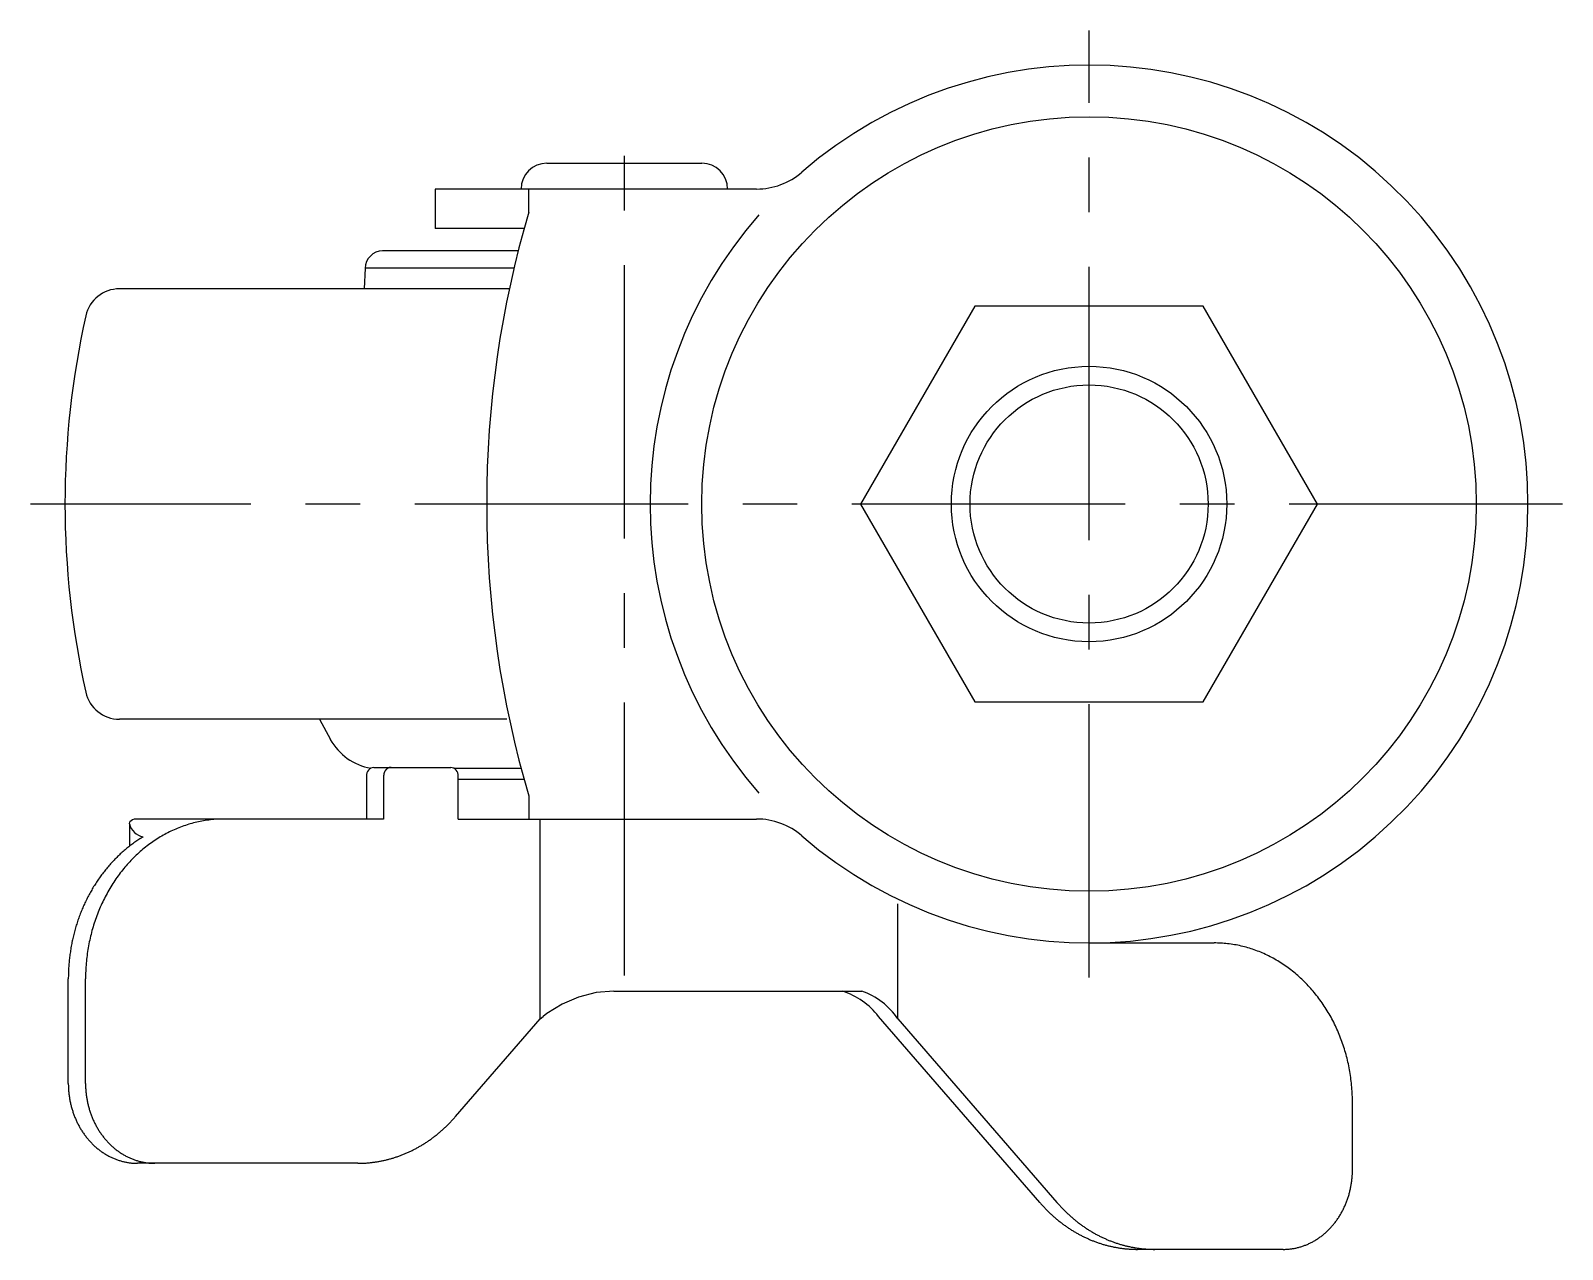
# Model space of a CAD drawing. Extents: x 0 to 203, y -8 to 222.
# Drawn here: x 113.9 to 202.9, y 151.7 to 222.5 of the extents above; entities that cross this region are included whole.
import ezdxf

# ---------------------------------------------------------------- set-up
doc = ezdxf.new("R2010")
doc.units = 0
doc.header["$LTSCALE"] = 0.5
doc.linetypes.add('CENTER', pattern=[50.8, 31.75, -6.35, 6.35, -6.35])
for name, color, linetype in [('MSM_CENTER', 1, 'CENTER'), ('MSM_CONTINUOUS', 7, 'CONTINUOUS'), ('MSM_NARROW', 5, 'CONTINUOUS')]:
    doc.layers.add(name, color=color, linetype=linetype)

msp = doc.modelspace()

# ---------------------------------------------------------------- linework, layer by layer
at = {"layer": 'MSM_CENTER', "linetype": 'CENTER'}
for p, q in [((175.376, 167.5), (175.376, 222.5)), ((148.376, 167.6), (148.376, 216.8)), ((202.876, 195), (113.88, 195))]:
    msp.add_line(p, q, dxfattribs=at)
at = {"layer": 'MSM_CONTINUOUS', "linetype": 'CONTINUOUS'}
for p, q in [((143.876, 214.8), (152.876, 214.8)), ((156.063, 213.3), (137.376, 213.3)), ((137.376, 213.3), (137.376, 211)), ((142.822, 211.959), (142.822, 213.3)), ((142.548, 211), (137.376, 211)), ((141.557, 182.5), (119.038, 182.5)), ((130.659, 182.5), (131.293, 181.328)), ((133.823, 179.7), (138.287, 179.7)), ((138.465, 179.65), (142.372, 179.65)), ((142.548, 179), (138.72, 179)), ((142.822, 178.041), (142.822, 176.7))]:
    msp.add_line(p, q, dxfattribs=at)
at = {"layer": 'MSM_CONTINUOUS'}
for p, q in [((142.204, 209.7), (134.325, 209.7)), ((133.325, 208.7), (133.262, 207.5)), ((141.961, 208.7), (133.325, 208.7)), ((141.692, 207.5), (119.038, 207.5)), ((133.39, 179.2), (133.39, 176.7)), ((134.39, 179.2), (134.39, 176.7)), ((138.72, 176.7), (138.72, 179.2)), ((119.621, 176.42), (119.643, 176.531)), ((119.621, 176.42), (119.621, 175.118)), ((134.39, 176.7), (120.008, 176.7)), ((138.72, 176.7), (156.063, 176.7)), ((143.483, 165.092), (143.483, 176.7)), ((164.268, 165.092), (164.268, 171.769)), ((175.376, 169.5), (182.64, 169.5)), ((175.876, 169.5), (175.876, 169.505)), ((116.07, 161.343), (116.07, 167.414)), ((117.07, 161.343), (117.07, 167.414)), ((147.763, 166.7), (162.175, 166.7)), ((138.571, 159.42), (143.483, 165.092)), ((143.483, 165.092), (143.661, 165.236)), ((172.511, 154.42), (163.144, 165.236)), ((164.268, 165.092), (173.511, 154.42)), ((190.682, 156.343), (190.682, 160.214)), ((132.884, 156.7), (120.09, 156.7)), ((186.661, 151.7), (178.197, 151.7))]:
    msp.add_line(p, q, dxfattribs=at)
msp.add_lwpolyline([(168.736, 206.5), (162.097, 195), (168.736, 183.5), (182.015, 183.5), (188.655, 195), (182.015, 206.5)], close=True, dxfattribs=at)
msp.add_lwpolyline([(147.763, 166.7), (146.738, 166.614), (145.708, 166.356), (144.76, 165.953), (143.865, 165.394), (143.661, 165.236)], dxfattribs=at)
for points in [[(134.823, 179.7, 0), (134.818, 179.7, 0), (134.812, 179.7, 0), (134.807, 179.7, 0), (134.802, 179.699, 0), (134.797, 179.699, 0), (134.791, 179.699, 0), (134.786, 179.698, 0), (134.781, 179.698, 0), (134.775, 179.697, 0), (134.77, 179.696, 0), (134.765, 179.695, 0), (134.76, 179.695, 0), (134.754, 179.694, 0), (134.749, 179.693, 0), (134.744, 179.692, 0), (134.739, 179.69, 0), (134.733, 179.689, 0), (134.728, 179.688, 0), (134.723, 179.686, 0), (134.718, 179.685, 0), (134.713, 179.683, 0), (134.708, 179.682, 0), (134.702, 179.68, 0), (134.697, 179.678, 0), (134.692, 179.677, 0), (134.687, 179.675, 0), (134.682, 179.673, 0), (134.677, 179.671, 0), (134.672, 179.669, 0), (134.667, 179.666, 0), (134.662, 179.664, 0), (134.657, 179.662, 0), (134.652, 179.66, 0), (134.648, 179.657, 0), (134.643, 179.655, 0), (134.638, 179.652, 0), (134.633, 179.649, 0), (134.628, 179.647, 0), (134.624, 179.644, 0), (134.619, 179.641, 0), (134.614, 179.638, 0), (134.61, 179.635, 0), (134.605, 179.632, 0), (134.6, 179.629, 0), (134.596, 179.626, 0), (134.591, 179.622, 0), (134.587, 179.619, 0), (134.583, 179.616, 0), (134.578, 179.612, 0), (134.574, 179.609, 0), (134.569, 179.605, 0), (134.565, 179.602, 0), (134.561, 179.598, 0), (134.557, 179.594, 0), (134.553, 179.59, 0), (134.548, 179.587, 0), (134.544, 179.583, 0), (134.54, 179.579, 0), (134.536, 179.575, 0), (134.532, 179.57, 0), (134.528, 179.566, 0), (134.525, 179.562, 0), (134.521, 179.558, 0), (134.517, 179.554, 0), (134.513, 179.549, 0), (134.509, 179.545, 0), (134.506, 179.54, 0), (134.502, 179.536, 0), (134.499, 179.531, 0), (134.495, 179.527, 0), (134.492, 179.522, 0), (134.488, 179.517, 0), (134.485, 179.512, 0), (134.482, 179.508, 0), (134.478, 179.503, 0), (134.475, 179.498, 0), (134.472, 179.493, 0), (134.469, 179.488, 0), (134.466, 179.483, 0), (134.463, 179.478, 0), (134.46, 179.473, 0), (134.457, 179.467, 0), (134.454, 179.462, 0), (134.452, 179.457, 0), (134.449, 179.452, 0), (134.446, 179.446, 0), (134.444, 179.441, 0), (134.441, 179.436, 0), (134.439, 179.43, 0), (134.436, 179.425, 0), (134.434, 179.419, 0), (134.432, 179.414, 0), (134.429, 179.408, 0), (134.427, 179.403, 0), (134.425, 179.397, 0), (134.423, 179.391, 0), (134.421, 179.386, 0), (134.419, 179.38, 0), (134.417, 179.374, 0), (134.415, 179.368, 0), (134.414, 179.363, 0), (134.412, 179.357, 0), (134.41, 179.351, 0), (134.409, 179.345, 0), (134.407, 179.339, 0), (134.406, 179.333, 0), (134.404, 179.327, 0), (134.403, 179.321, 0), (134.402, 179.316, 0), (134.401, 179.31, 0), (134.399, 179.304, 0), (134.398, 179.298, 0), (134.397, 179.292, 0), (134.396, 179.285, 0), (134.396, 179.279, 0), (134.395, 179.273, 0), (134.394, 179.267, 0), (134.393, 179.261, 0), (134.393, 179.255, 0), (134.392, 179.249, 0), (134.392, 179.243, 0), (134.391, 179.237, 0), (134.391, 179.231, 0), (134.391, 179.225, 0), (134.39, 179.218, 0), (134.39, 179.212, 0), (134.39, 179.206, 0), (134.39, 179.2, 0)], [(125.111, 176.7, 0), (125.013, 176.699, 0), (124.914, 176.697, 0), (124.815, 176.694, 0), (124.717, 176.689, 0), (124.618, 176.683, 0), (124.52, 176.675, 0), (124.421, 176.666, 0), (124.323, 176.655, 0), (124.225, 176.643, 0), (124.127, 176.63, 0), (124.029, 176.616, 0), (123.931, 176.599, 0), (123.834, 176.582, 0), (123.736, 176.563, 0), (123.639, 176.543, 0), (123.542, 176.522, 0), (123.446, 176.499, 0), (123.349, 176.474, 0), (123.253, 176.449, 0), (123.157, 176.422, 0), (123.062, 176.393, 0), (122.966, 176.364, 0), (122.871, 176.333, 0), (122.777, 176.3, 0), (122.683, 176.266, 0), (122.589, 176.231, 0), (122.495, 176.195, 0), (122.402, 176.157, 0), (122.309, 176.118, 0), (122.217, 176.078, 0), (122.125, 176.036, 0), (122.034, 175.993, 0), (121.943, 175.949, 0), (121.852, 175.903, 0), (121.762, 175.857, 0), (121.673, 175.808, 0), (121.584, 175.759, 0), (121.496, 175.709, 0), (121.408, 175.657, 0), (121.32, 175.604, 0), (121.234, 175.549, 0), (121.148, 175.494, 0), (121.062, 175.437, 0), (120.977, 175.379, 0), (120.893, 175.32, 0), (120.809, 175.259, 0), (120.726, 175.198, 0), (120.644, 175.135, 0), (120.562, 175.071, 0), (120.481, 175.006, 0), (120.4, 174.94, 0), (120.321, 174.873, 0), (120.242, 174.804, 0), (120.164, 174.735, 0), (120.086, 174.664, 0), (120.01, 174.592, 0), (119.934, 174.519, 0), (119.859, 174.446, 0), (119.784, 174.371, 0), (119.711, 174.295, 0), (119.638, 174.218, 0), (119.566, 174.139, 0), (119.495, 174.06, 0), (119.425, 173.98, 0), (119.356, 173.899, 0), (119.287, 173.817, 0), (119.219, 173.734, 0), (119.153, 173.65, 0), (119.087, 173.565, 0), (119.022, 173.479, 0), (118.958, 173.393, 0), (118.895, 173.305, 0), (118.833, 173.217, 0), (118.772, 173.127, 0), (118.711, 173.037, 0), (118.652, 172.946, 0), (118.594, 172.854, 0), (118.536, 172.761, 0), (118.48, 172.668, 0), (118.425, 172.573, 0), (118.371, 172.478, 0), (118.317, 172.382, 0), (118.265, 172.285, 0), (118.214, 172.188, 0), (118.163, 172.09, 0), (118.114, 171.991, 0), (118.066, 171.892, 0), (118.019, 171.792, 0), (117.973, 171.691, 0), (117.928, 171.589, 0), (117.884, 171.487, 0), (117.842, 171.384, 0), (117.8, 171.281, 0), (117.759, 171.177, 0), (117.72, 171.073, 0), (117.682, 170.968, 0), (117.644, 170.862, 0), (117.608, 170.756, 0), (117.573, 170.65, 0), (117.54, 170.543, 0), (117.507, 170.435, 0), (117.475, 170.327, 0), (117.445, 170.219, 0), (117.416, 170.11, 0), (117.388, 170.001, 0), (117.361, 169.891, 0), (117.335, 169.781, 0), (117.311, 169.671, 0), (117.287, 169.56, 0), (117.265, 169.449, 0), (117.244, 169.337, 0), (117.224, 169.226, 0), (117.205, 169.114, 0), (117.188, 169.002, 0), (117.172, 168.889, 0), (117.157, 168.777, 0), (117.143, 168.664, 0), (117.13, 168.551, 0), (117.119, 168.438, 0), (117.108, 168.324, 0), (117.099, 168.211, 0), (117.091, 168.097, 0), (117.085, 167.984, 0), (117.079, 167.87, 0), (117.075, 167.756, 0), (117.072, 167.642, 0), (117.07, 167.528, 0), (117.07, 167.414, 0)], [(120.414, 175.66, 0), (120.353, 175.624, 0), (120.293, 175.586, 0), (120.232, 175.548, 0), (120.172, 175.51, 0), (120.113, 175.471, 0), (120.053, 175.431, 0), (119.994, 175.391, 0), (119.935, 175.35, 0), (119.877, 175.308, 0), (119.818, 175.266, 0), (119.76, 175.224, 0), (119.703, 175.18, 0), (119.646, 175.137, 0), (119.589, 175.092, 0), (119.532, 175.048, 0), (119.476, 175.002, 0), (119.42, 174.956, 0), (119.364, 174.91, 0), (119.309, 174.862, 0), (119.254, 174.815, 0), (119.2, 174.767, 0), (119.145, 174.718, 0), (119.091, 174.669, 0), (119.038, 174.619, 0), (118.985, 174.569, 0), (118.932, 174.518, 0), (118.88, 174.467, 0), (118.828, 174.415, 0), (118.776, 174.362, 0), (118.725, 174.31, 0), (118.674, 174.256, 0), (118.624, 174.202, 0), (118.574, 174.148, 0), (118.524, 174.093, 0), (118.475, 174.038, 0), (118.426, 173.982, 0), (118.378, 173.926, 0), (118.33, 173.869, 0), (118.283, 173.812, 0), (118.235, 173.754, 0), (118.189, 173.696, 0), (118.143, 173.637, 0), (118.097, 173.578, 0), (118.051, 173.519, 0), (118.006, 173.459, 0), (117.962, 173.398, 0), (117.918, 173.337, 0), (117.874, 173.276, 0), (117.831, 173.214, 0), (117.789, 173.152, 0), (117.746, 173.09, 0), (117.705, 173.027, 0), (117.663, 172.963, 0), (117.623, 172.899, 0), (117.582, 172.835, 0), (117.542, 172.771, 0), (117.503, 172.706, 0), (117.464, 172.64, 0), (117.426, 172.575, 0), (117.388, 172.508, 0), (117.35, 172.442, 0), (117.313, 172.375, 0), (117.277, 172.308, 0), (117.241, 172.24, 0), (117.206, 172.172, 0), (117.171, 172.104, 0), (117.136, 172.036, 0), (117.102, 171.967, 0), (117.069, 171.897, 0), (117.036, 171.828, 0), (117.004, 171.758, 0), (116.972, 171.688, 0), (116.94, 171.617, 0), (116.91, 171.546, 0), (116.879, 171.475, 0), (116.849, 171.404, 0), (116.82, 171.332, 0), (116.792, 171.26, 0), (116.763, 171.187, 0), (116.736, 171.115, 0), (116.709, 171.042, 0), (116.682, 170.969, 0), (116.656, 170.895, 0), (116.631, 170.822, 0), (116.606, 170.748, 0), (116.581, 170.674, 0), (116.557, 170.599, 0), (116.534, 170.525, 0), (116.511, 170.45, 0), (116.489, 170.375, 0), (116.468, 170.3, 0), (116.447, 170.224, 0), (116.426, 170.149, 0), (116.406, 170.073, 0), (116.387, 169.997, 0), (116.368, 169.92, 0), (116.35, 169.844, 0), (116.332, 169.767, 0), (116.315, 169.69, 0), (116.298, 169.614, 0), (116.282, 169.536, 0), (116.267, 169.459, 0), (116.252, 169.382, 0), (116.238, 169.304, 0), (116.224, 169.226, 0), (116.211, 169.149, 0), (116.199, 169.071, 0), (116.187, 168.993, 0), (116.175, 168.914, 0), (116.164, 168.836, 0), (116.154, 168.758, 0), (116.145, 168.679, 0), (116.135, 168.6, 0), (116.127, 168.522, 0), (116.119, 168.443, 0), (116.112, 168.364, 0), (116.105, 168.285, 0), (116.099, 168.206, 0), (116.093, 168.127, 0), (116.088, 168.048, 0), (116.084, 167.969, 0), (116.08, 167.89, 0), (116.077, 167.811, 0), (116.074, 167.731, 0), (116.072, 167.652, 0), (116.071, 167.573, 0), (116.07, 167.494, 0), (116.07, 167.414, 0)], [(190.682, 160.214, 0), (190.681, 160.328, 0), (190.679, 160.442, 0), (190.676, 160.556, 0), (190.672, 160.67, 0), (190.667, 160.784, 0), (190.66, 160.897, 0), (190.652, 161.011, 0), (190.643, 161.124, 0), (190.633, 161.238, 0), (190.621, 161.351, 0), (190.609, 161.464, 0), (190.595, 161.577, 0), (190.58, 161.689, 0), (190.563, 161.802, 0), (190.546, 161.914, 0), (190.527, 162.026, 0), (190.507, 162.137, 0), (190.486, 162.249, 0), (190.464, 162.36, 0), (190.441, 162.471, 0), (190.416, 162.581, 0), (190.39, 162.691, 0), (190.364, 162.801, 0), (190.335, 162.91, 0), (190.306, 163.019, 0), (190.276, 163.127, 0), (190.244, 163.235, 0), (190.212, 163.343, 0), (190.178, 163.45, 0), (190.143, 163.556, 0), (190.107, 163.662, 0), (190.07, 163.768, 0), (190.031, 163.873, 0), (189.992, 163.977, 0), (189.951, 164.081, 0), (189.91, 164.184, 0), (189.867, 164.287, 0), (189.823, 164.389, 0), (189.778, 164.491, 0), (189.732, 164.592, 0), (189.685, 164.692, 0), (189.637, 164.791, 0), (189.588, 164.89, 0), (189.538, 164.988, 0), (189.486, 165.085, 0), (189.434, 165.182, 0), (189.381, 165.278, 0), (189.326, 165.373, 0), (189.271, 165.468, 0), (189.215, 165.561, 0), (189.157, 165.654, 0), (189.099, 165.746, 0), (189.04, 165.837, 0), (188.98, 165.927, 0), (188.918, 166.017, 0), (188.856, 166.105, 0), (188.793, 166.193, 0), (188.729, 166.279, 0), (188.664, 166.365, 0), (188.599, 166.45, 0), (188.532, 166.534, 0), (188.464, 166.617, 0), (188.396, 166.699, 0), (188.326, 166.78, 0), (188.256, 166.86, 0), (188.185, 166.939, 0), (188.113, 167.018, 0), (188.041, 167.095, 0), (187.967, 167.171, 0), (187.893, 167.246, 0), (187.818, 167.319, 0), (187.742, 167.392, 0), (187.665, 167.464, 0), (187.588, 167.535, 0), (187.509, 167.604, 0), (187.43, 167.673, 0), (187.351, 167.74, 0), (187.271, 167.806, 0), (187.189, 167.871, 0), (187.108, 167.935, 0), (187.025, 167.998, 0), (186.942, 168.059, 0), (186.859, 168.12, 0), (186.774, 168.179, 0), (186.689, 168.237, 0), (186.604, 168.294, 0), (186.518, 168.349, 0), (186.431, 168.404, 0), (186.344, 168.457, 0), (186.256, 168.509, 0), (186.167, 168.559, 0), (186.078, 168.608, 0), (185.989, 168.657, 0), (185.899, 168.703, 0), (185.808, 168.749, 0), (185.717, 168.793, 0), (185.626, 168.836, 0), (185.534, 168.878, 0), (185.442, 168.918, 0), (185.349, 168.957, 0), (185.256, 168.995, 0), (185.163, 169.031, 0), (185.069, 169.066, 0), (184.974, 169.1, 0), (184.88, 169.133, 0), (184.785, 169.164, 0), (184.69, 169.193, 0), (184.594, 169.222, 0), (184.498, 169.249, 0), (184.402, 169.274, 0), (184.306, 169.299, 0), (184.209, 169.322, 0), (184.112, 169.343, 0), (184.015, 169.363, 0), (183.918, 169.382, 0), (183.82, 169.399, 0), (183.722, 169.416, 0), (183.624, 169.43, 0), (183.526, 169.443, 0), (183.428, 169.455, 0), (183.33, 169.466, 0), (183.232, 169.475, 0), (183.133, 169.483, 0), (183.035, 169.489, 0), (182.936, 169.494, 0), (182.837, 169.497, 0), (182.739, 169.499, 0), (182.64, 169.5, 0)], [(116.07, 161.343, 0), (116.07, 161.286, 0), (116.071, 161.229, 0), (116.072, 161.172, 0), (116.074, 161.115, 0), (116.077, 161.058, 0), (116.08, 161.001, 0), (116.084, 160.945, 0), (116.089, 160.888, 0), (116.094, 160.831, 0), (116.1, 160.775, 0), (116.106, 160.718, 0), (116.113, 160.662, 0), (116.121, 160.605, 0), (116.129, 160.549, 0), (116.137, 160.493, 0), (116.147, 160.437, 0), (116.157, 160.381, 0), (116.167, 160.326, 0), (116.178, 160.27, 0), (116.19, 160.215, 0), (116.202, 160.16, 0), (116.215, 160.105, 0), (116.229, 160.05, 0), (116.243, 159.995, 0), (116.257, 159.941, 0), (116.273, 159.886, 0), (116.288, 159.832, 0), (116.305, 159.779, 0), (116.322, 159.725, 0), (116.339, 159.672, 0), (116.357, 159.619, 0), (116.376, 159.566, 0), (116.395, 159.514, 0), (116.415, 159.461, 0), (116.435, 159.409, 0), (116.456, 159.358, 0), (116.477, 159.306, 0), (116.499, 159.255, 0), (116.521, 159.205, 0), (116.544, 159.154, 0), (116.568, 159.104, 0), (116.592, 159.054, 0), (116.617, 159.005, 0), (116.642, 158.956, 0), (116.667, 158.907, 0), (116.693, 158.859, 0), (116.72, 158.811, 0), (116.747, 158.763, 0), (116.775, 158.716, 0), (116.803, 158.669, 0), (116.832, 158.623, 0), (116.861, 158.577, 0), (116.89, 158.532, 0), (116.921, 158.486, 0), (116.951, 158.442, 0), (116.982, 158.397, 0), (117.014, 158.354, 0), (117.046, 158.31, 0), (117.078, 158.267, 0), (117.111, 158.225, 0), (117.145, 158.183, 0), (117.178, 158.141, 0), (117.213, 158.1, 0), (117.247, 158.06, 0), (117.282, 158.02, 0), (117.318, 157.98, 0), (117.354, 157.941, 0), (117.39, 157.903, 0), (117.427, 157.865, 0), (117.464, 157.827, 0), (117.502, 157.79, 0), (117.54, 157.754, 0), (117.578, 157.718, 0), (117.617, 157.683, 0), (117.656, 157.648, 0), (117.695, 157.614, 0), (117.735, 157.58, 0), (117.775, 157.547, 0), (117.816, 157.514, 0), (117.857, 157.482, 0), (117.898, 157.451, 0), (117.939, 157.42, 0), (117.981, 157.39, 0), (118.023, 157.361, 0), (118.066, 157.332, 0), (118.109, 157.303, 0), (118.152, 157.275, 0), (118.195, 157.248, 0), (118.239, 157.222, 0), (118.283, 157.196, 0), (118.327, 157.17, 0), (118.371, 157.146, 0), (118.416, 157.122, 0), (118.461, 157.098, 0), (118.506, 157.076, 0), (118.552, 157.053, 0), (118.597, 157.032, 0), (118.643, 157.011, 0), (118.689, 156.991, 0), (118.736, 156.971, 0), (118.782, 156.953, 0), (118.829, 156.934, 0), (118.876, 156.917, 0), (118.923, 156.9, 0), (118.971, 156.884, 0), (119.018, 156.868, 0), (119.066, 156.853, 0), (119.113, 156.839, 0), (119.161, 156.826, 0), (119.209, 156.813, 0), (119.258, 156.801, 0), (119.306, 156.789, 0), (119.354, 156.778, 0), (119.403, 156.768, 0), (119.452, 156.759, 0), (119.5, 156.75, 0), (119.549, 156.742, 0), (119.598, 156.735, 0), (119.647, 156.728, 0), (119.696, 156.722, 0), (119.745, 156.717, 0), (119.795, 156.713, 0), (119.844, 156.709, 0), (119.893, 156.706, 0), (119.942, 156.703, 0), (119.992, 156.701, 0), (120.041, 156.7, 0), (120.09, 156.7, 0)], [(117.07, 161.343, 0), (117.07, 161.286, 0), (117.071, 161.229, 0), (117.072, 161.172, 0), (117.074, 161.115, 0), (117.077, 161.058, 0), (117.08, 161.001, 0), (117.084, 160.945, 0), (117.089, 160.888, 0), (117.094, 160.831, 0), (117.1, 160.775, 0), (117.106, 160.718, 0), (117.113, 160.662, 0), (117.121, 160.605, 0), (117.129, 160.549, 0), (117.137, 160.493, 0), (117.147, 160.437, 0), (117.157, 160.381, 0), (117.167, 160.326, 0), (117.178, 160.27, 0), (117.19, 160.215, 0), (117.202, 160.16, 0), (117.215, 160.105, 0), (117.229, 160.05, 0), (117.243, 159.995, 0), (117.257, 159.941, 0), (117.273, 159.886, 0), (117.288, 159.832, 0), (117.305, 159.779, 0), (117.322, 159.725, 0), (117.339, 159.672, 0), (117.357, 159.619, 0), (117.376, 159.566, 0), (117.395, 159.514, 0), (117.415, 159.461, 0), (117.435, 159.409, 0), (117.456, 159.358, 0), (117.477, 159.306, 0), (117.499, 159.255, 0), (117.521, 159.205, 0), (117.544, 159.154, 0), (117.568, 159.104, 0), (117.592, 159.054, 0), (117.617, 159.005, 0), (117.642, 158.956, 0), (117.667, 158.907, 0), (117.693, 158.859, 0), (117.72, 158.811, 0), (117.747, 158.763, 0), (117.775, 158.716, 0), (117.803, 158.669, 0), (117.832, 158.623, 0), (117.861, 158.577, 0), (117.89, 158.532, 0), (117.921, 158.486, 0), (117.951, 158.442, 0), (117.982, 158.397, 0), (118.014, 158.354, 0), (118.046, 158.31, 0), (118.078, 158.267, 0), (118.111, 158.225, 0), (118.145, 158.183, 0), (118.178, 158.141, 0), (118.213, 158.1, 0), (118.247, 158.06, 0), (118.282, 158.02, 0), (118.318, 157.98, 0), (118.354, 157.941, 0), (118.39, 157.903, 0), (118.427, 157.865, 0), (118.464, 157.827, 0), (118.502, 157.79, 0), (118.54, 157.754, 0), (118.578, 157.718, 0), (118.617, 157.683, 0), (118.656, 157.648, 0), (118.695, 157.614, 0), (118.735, 157.58, 0), (118.775, 157.547, 0), (118.816, 157.514, 0), (118.857, 157.482, 0), (118.898, 157.451, 0), (118.939, 157.42, 0), (118.981, 157.39, 0), (119.023, 157.361, 0), (119.066, 157.332, 0), (119.109, 157.303, 0), (119.152, 157.275, 0), (119.195, 157.248, 0), (119.239, 157.222, 0), (119.283, 157.196, 0), (119.327, 157.17, 0), (119.371, 157.146, 0), (119.416, 157.122, 0), (119.461, 157.098, 0), (119.506, 157.076, 0), (119.552, 157.053, 0), (119.597, 157.032, 0), (119.643, 157.011, 0), (119.689, 156.991, 0), (119.736, 156.971, 0), (119.782, 156.953, 0), (119.829, 156.934, 0), (119.876, 156.917, 0), (119.923, 156.9, 0), (119.971, 156.884, 0), (120.018, 156.868, 0), (120.066, 156.853, 0), (120.113, 156.839, 0), (120.161, 156.826, 0), (120.209, 156.813, 0), (120.258, 156.801, 0), (120.306, 156.789, 0), (120.354, 156.778, 0), (120.403, 156.768, 0), (120.452, 156.759, 0), (120.5, 156.75, 0), (120.549, 156.742, 0), (120.598, 156.735, 0), (120.647, 156.728, 0), (120.696, 156.722, 0), (120.745, 156.717, 0), (120.795, 156.713, 0), (120.844, 156.709, 0), (120.893, 156.706, 0), (120.942, 156.703, 0), (120.992, 156.701, 0), (121.041, 156.7, 0), (121.09, 156.7, 0)], [(132.884, 156.7, 0), (132.934, 156.7, 0), (132.983, 156.701, 0), (133.032, 156.702, 0), (133.082, 156.703, 0), (133.131, 156.704, 0), (133.18, 156.706, 0), (133.23, 156.709, 0), (133.279, 156.711, 0), (133.328, 156.714, 0), (133.378, 156.717, 0), (133.427, 156.721, 0), (133.476, 156.725, 0), (133.525, 156.73, 0), (133.574, 156.734, 0), (133.624, 156.739, 0), (133.673, 156.745, 0), (133.722, 156.75, 0), (133.771, 156.757, 0), (133.82, 156.763, 0), (133.869, 156.77, 0), (133.918, 156.777, 0), (133.967, 156.784, 0), (134.016, 156.792, 0), (134.064, 156.801, 0), (134.113, 156.809, 0), (134.162, 156.818, 0), (134.211, 156.827, 0), (134.259, 156.837, 0), (134.308, 156.847, 0), (134.356, 156.857, 0), (134.405, 156.867, 0), (134.453, 156.878, 0), (134.502, 156.89, 0), (134.55, 156.901, 0), (134.598, 156.913, 0), (134.646, 156.926, 0), (134.694, 156.938, 0), (134.743, 156.951, 0), (134.79, 156.965, 0), (134.838, 156.978, 0), (134.886, 156.992, 0), (134.934, 157.007, 0), (134.982, 157.021, 0), (135.029, 157.036, 0), (135.077, 157.052, 0), (135.124, 157.067, 0), (135.172, 157.083, 0), (135.219, 157.1, 0), (135.266, 157.117, 0), (135.313, 157.134, 0), (135.36, 157.151, 0), (135.407, 157.169, 0), (135.454, 157.187, 0), (135.5, 157.205, 0), (135.547, 157.224, 0), (135.594, 157.243, 0), (135.64, 157.262, 0), (135.686, 157.282, 0), (135.732, 157.302, 0), (135.779, 157.322, 0), (135.825, 157.343, 0), (135.87, 157.364, 0), (135.916, 157.385, 0), (135.962, 157.407, 0), (136.007, 157.429, 0), (136.053, 157.451, 0), (136.098, 157.474, 0), (136.143, 157.497, 0), (136.188, 157.52, 0), (136.233, 157.543, 0), (136.278, 157.567, 0), (136.323, 157.592, 0), (136.367, 157.616, 0), (136.412, 157.641, 0), (136.456, 157.666, 0), (136.5, 157.691, 0), (136.544, 157.717, 0), (136.588, 157.743, 0), (136.632, 157.77, 0), (136.675, 157.796, 0), (136.719, 157.823, 0), (136.762, 157.851, 0), (136.805, 157.878, 0), (136.848, 157.906, 0), (136.891, 157.935, 0), (136.934, 157.963, 0), (136.976, 157.992, 0), (137.019, 158.021, 0), (137.061, 158.051, 0), (137.103, 158.08, 0), (137.145, 158.11, 0), (137.187, 158.141, 0), (137.228, 158.171, 0), (137.27, 158.202, 0), (137.311, 158.233, 0), (137.352, 158.265, 0), (137.393, 158.297, 0), (137.434, 158.329, 0), (137.474, 158.361, 0), (137.515, 158.394, 0), (137.555, 158.427, 0), (137.595, 158.46, 0), (137.635, 158.494, 0), (137.675, 158.527, 0), (137.714, 158.561, 0), (137.754, 158.596, 0), (137.793, 158.63, 0), (137.832, 158.665, 0), (137.871, 158.701, 0), (137.909, 158.736, 0), (137.948, 158.772, 0), (137.986, 158.808, 0), (138.024, 158.844, 0), (138.062, 158.881, 0), (138.1, 158.917, 0), (138.137, 158.954, 0), (138.174, 158.992, 0), (138.211, 159.029, 0), (138.248, 159.067, 0), (138.285, 159.105, 0), (138.321, 159.144, 0), (138.358, 159.182, 0), (138.394, 159.221, 0), (138.429, 159.261, 0), (138.465, 159.3, 0), (138.501, 159.34, 0), (138.536, 159.38, 0), (138.571, 159.42, 0)], [(186.661, 151.7, 0), (186.71, 151.7, 0), (186.76, 151.701, 0), (186.809, 151.703, 0), (186.858, 151.706, 0), (186.907, 151.709, 0), (186.957, 151.713, 0), (187.006, 151.717, 0), (187.055, 151.722, 0), (187.104, 151.728, 0), (187.153, 151.735, 0), (187.202, 151.742, 0), (187.251, 151.75, 0), (187.3, 151.759, 0), (187.348, 151.768, 0), (187.397, 151.778, 0), (187.445, 151.789, 0), (187.494, 151.801, 0), (187.542, 151.813, 0), (187.59, 151.826, 0), (187.638, 151.839, 0), (187.686, 151.853, 0), (187.733, 151.868, 0), (187.781, 151.884, 0), (187.828, 151.9, 0), (187.875, 151.917, 0), (187.922, 151.934, 0), (187.969, 151.953, 0), (188.015, 151.971, 0), (188.062, 151.991, 0), (188.108, 152.011, 0), (188.154, 152.032, 0), (188.2, 152.053, 0), (188.245, 152.076, 0), (188.29, 152.098, 0), (188.335, 152.122, 0), (188.38, 152.146, 0), (188.424, 152.17, 0), (188.469, 152.196, 0), (188.513, 152.222, 0), (188.556, 152.248, 0), (188.6, 152.275, 0), (188.643, 152.303, 0), (188.686, 152.332, 0), (188.728, 152.361, 0), (188.77, 152.39, 0), (188.812, 152.42, 0), (188.854, 152.451, 0), (188.895, 152.482, 0), (188.936, 152.514, 0), (188.976, 152.547, 0), (189.016, 152.58, 0), (189.056, 152.614, 0), (189.096, 152.648, 0), (189.135, 152.683, 0), (189.173, 152.718, 0), (189.212, 152.754, 0), (189.25, 152.79, 0), (189.287, 152.827, 0), (189.324, 152.865, 0), (189.361, 152.903, 0), (189.397, 152.941, 0), (189.433, 152.98, 0), (189.469, 153.02, 0), (189.504, 153.06, 0), (189.539, 153.1, 0), (189.573, 153.141, 0), (189.607, 153.183, 0), (189.64, 153.225, 0), (189.673, 153.267, 0), (189.706, 153.31, 0), (189.738, 153.354, 0), (189.769, 153.397, 0), (189.8, 153.442, 0), (189.831, 153.486, 0), (189.861, 153.532, 0), (189.89, 153.577, 0), (189.92, 153.623, 0), (189.948, 153.669, 0), (189.976, 153.716, 0), (190.004, 153.763, 0), (190.031, 153.811, 0), (190.058, 153.859, 0), (190.084, 153.907, 0), (190.11, 153.956, 0), (190.135, 154.005, 0), (190.159, 154.054, 0), (190.183, 154.104, 0), (190.207, 154.154, 0), (190.23, 154.205, 0), (190.252, 154.255, 0), (190.274, 154.306, 0), (190.296, 154.358, 0), (190.317, 154.409, 0), (190.337, 154.461, 0), (190.356, 154.514, 0), (190.376, 154.566, 0), (190.394, 154.619, 0), (190.412, 154.672, 0), (190.43, 154.725, 0), (190.447, 154.779, 0), (190.463, 154.832, 0), (190.479, 154.886, 0), (190.494, 154.941, 0), (190.509, 154.995, 0), (190.523, 155.05, 0), (190.536, 155.105, 0), (190.549, 155.16, 0), (190.561, 155.215, 0), (190.573, 155.27, 0), (190.584, 155.326, 0), (190.595, 155.381, 0), (190.604, 155.437, 0), (190.614, 155.493, 0), (190.623, 155.549, 0), (190.631, 155.605, 0), (190.638, 155.662, 0), (190.645, 155.718, 0), (190.651, 155.775, 0), (190.657, 155.831, 0), (190.662, 155.888, 0), (190.667, 155.945, 0), (190.671, 156.001, 0), (190.674, 156.058, 0), (190.677, 156.115, 0), (190.679, 156.172, 0), (190.681, 156.229, 0), (190.681, 156.286, 0), (190.682, 156.343, 0)], [(172.511, 154.42, 0), (172.546, 154.38, 0), (172.581, 154.34, 0), (172.616, 154.3, 0), (172.652, 154.261, 0), (172.688, 154.221, 0), (172.724, 154.182, 0), (172.76, 154.144, 0), (172.797, 154.105, 0), (172.833, 154.067, 0), (172.87, 154.029, 0), (172.907, 153.992, 0), (172.944, 153.954, 0), (172.982, 153.917, 0), (173.02, 153.881, 0), (173.057, 153.844, 0), (173.095, 153.808, 0), (173.134, 153.772, 0), (173.172, 153.736, 0), (173.211, 153.701, 0), (173.25, 153.665, 0), (173.288, 153.63, 0), (173.328, 153.596, 0), (173.367, 153.561, 0), (173.407, 153.527, 0), (173.446, 153.494, 0), (173.486, 153.46, 0), (173.526, 153.427, 0), (173.567, 153.394, 0), (173.607, 153.361, 0), (173.648, 153.329, 0), (173.688, 153.297, 0), (173.729, 153.265, 0), (173.77, 153.233, 0), (173.812, 153.202, 0), (173.853, 153.171, 0), (173.895, 153.141, 0), (173.936, 153.11, 0), (173.978, 153.08, 0), (174.021, 153.051, 0), (174.063, 153.021, 0), (174.105, 152.992, 0), (174.148, 152.963, 0), (174.19, 152.935, 0), (174.233, 152.906, 0), (174.276, 152.878, 0), (174.319, 152.851, 0), (174.363, 152.823, 0), (174.406, 152.796, 0), (174.45, 152.77, 0), (174.493, 152.743, 0), (174.537, 152.717, 0), (174.581, 152.691, 0), (174.626, 152.666, 0), (174.67, 152.641, 0), (174.714, 152.616, 0), (174.759, 152.592, 0), (174.803, 152.567, 0), (174.848, 152.543, 0), (174.893, 152.52, 0), (174.938, 152.497, 0), (174.983, 152.474, 0), (175.029, 152.451, 0), (175.074, 152.429, 0), (175.12, 152.407, 0), (175.165, 152.385, 0), (175.211, 152.364, 0), (175.257, 152.343, 0), (175.303, 152.322, 0), (175.349, 152.302, 0), (175.395, 152.282, 0), (175.441, 152.262, 0), (175.488, 152.243, 0), (175.534, 152.224, 0), (175.581, 152.205, 0), (175.628, 152.187, 0), (175.674, 152.169, 0), (175.721, 152.151, 0), (175.768, 152.134, 0), (175.815, 152.117, 0), (175.863, 152.1, 0), (175.91, 152.083, 0), (175.957, 152.067, 0), (176.005, 152.052, 0), (176.052, 152.036, 0), (176.1, 152.021, 0), (176.147, 152.007, 0), (176.195, 151.992, 0), (176.243, 151.978, 0), (176.291, 151.965, 0), (176.339, 151.951, 0), (176.387, 151.938, 0), (176.435, 151.926, 0), (176.483, 151.913, 0), (176.531, 151.901, 0), (176.58, 151.89, 0), (176.628, 151.878, 0), (176.677, 151.867, 0), (176.725, 151.857, 0), (176.774, 151.847, 0), (176.822, 151.837, 0), (176.871, 151.827, 0), (176.92, 151.818, 0), (176.968, 151.809, 0), (177.017, 151.801, 0), (177.066, 151.792, 0), (177.115, 151.784, 0), (177.164, 151.777, 0), (177.213, 151.77, 0), (177.262, 151.763, 0), (177.311, 151.757, 0), (177.36, 151.75, 0), (177.409, 151.745, 0), (177.458, 151.739, 0), (177.507, 151.734, 0), (177.556, 151.73, 0), (177.605, 151.725, 0), (177.655, 151.721, 0), (177.704, 151.717, 0), (177.753, 151.714, 0), (177.802, 151.711, 0), (177.852, 151.709, 0), (177.901, 151.706, 0), (177.95, 151.704, 0), (178, 151.703, 0), (178.049, 151.702, 0), (178.098, 151.701, 0), (178.148, 151.7, 0), (178.197, 151.7, 0)], [(173.511, 154.42, 0), (173.546, 154.38, 0), (173.581, 154.34, 0), (173.616, 154.3, 0), (173.652, 154.261, 0), (173.688, 154.221, 0), (173.724, 154.182, 0), (173.76, 154.144, 0), (173.797, 154.105, 0), (173.833, 154.067, 0), (173.87, 154.029, 0), (173.907, 153.992, 0), (173.944, 153.954, 0), (173.982, 153.917, 0), (174.02, 153.881, 0), (174.057, 153.844, 0), (174.095, 153.808, 0), (174.134, 153.772, 0), (174.172, 153.736, 0), (174.211, 153.701, 0), (174.25, 153.665, 0), (174.288, 153.63, 0), (174.328, 153.596, 0), (174.367, 153.561, 0), (174.407, 153.527, 0), (174.446, 153.494, 0), (174.486, 153.46, 0), (174.526, 153.427, 0), (174.567, 153.394, 0), (174.607, 153.361, 0), (174.648, 153.329, 0), (174.688, 153.297, 0), (174.729, 153.265, 0), (174.77, 153.233, 0), (174.812, 153.202, 0), (174.853, 153.171, 0), (174.895, 153.141, 0), (174.936, 153.11, 0), (174.978, 153.08, 0), (175.021, 153.051, 0), (175.063, 153.021, 0), (175.105, 152.992, 0), (175.148, 152.963, 0), (175.19, 152.935, 0), (175.233, 152.906, 0), (175.276, 152.878, 0), (175.319, 152.851, 0), (175.363, 152.823, 0), (175.406, 152.796, 0), (175.45, 152.77, 0), (175.493, 152.743, 0), (175.537, 152.717, 0), (175.581, 152.691, 0), (175.626, 152.666, 0), (175.67, 152.641, 0), (175.714, 152.616, 0), (175.759, 152.592, 0), (175.803, 152.567, 0), (175.848, 152.543, 0), (175.893, 152.52, 0), (175.938, 152.497, 0), (175.983, 152.474, 0), (176.029, 152.451, 0), (176.074, 152.429, 0), (176.12, 152.407, 0), (176.165, 152.385, 0), (176.211, 152.364, 0), (176.257, 152.343, 0), (176.303, 152.322, 0), (176.349, 152.302, 0), (176.395, 152.282, 0), (176.441, 152.262, 0), (176.488, 152.243, 0), (176.534, 152.224, 0), (176.581, 152.205, 0), (176.628, 152.187, 0), (176.674, 152.169, 0), (176.721, 152.151, 0), (176.768, 152.134, 0), (176.815, 152.117, 0), (176.863, 152.1, 0), (176.91, 152.083, 0), (176.957, 152.067, 0), (177.005, 152.052, 0), (177.052, 152.036, 0), (177.1, 152.021, 0), (177.147, 152.007, 0), (177.195, 151.992, 0), (177.243, 151.978, 0), (177.291, 151.965, 0), (177.339, 151.951, 0), (177.387, 151.938, 0), (177.435, 151.926, 0), (177.483, 151.913, 0), (177.531, 151.901, 0), (177.58, 151.89, 0), (177.628, 151.878, 0), (177.677, 151.867, 0), (177.725, 151.857, 0), (177.774, 151.847, 0), (177.822, 151.837, 0), (177.871, 151.827, 0), (177.92, 151.818, 0), (177.968, 151.809, 0), (178.017, 151.801, 0), (178.066, 151.792, 0), (178.115, 151.784, 0), (178.164, 151.777, 0), (178.213, 151.77, 0), (178.262, 151.763, 0), (178.311, 151.757, 0), (178.36, 151.75, 0), (178.409, 151.745, 0), (178.458, 151.739, 0), (178.507, 151.734, 0), (178.556, 151.73, 0), (178.605, 151.725, 0), (178.655, 151.721, 0), (178.704, 151.717, 0), (178.753, 151.714, 0), (178.802, 151.711, 0), (178.852, 151.709, 0), (178.901, 151.706, 0), (178.95, 151.704, 0), (179, 151.703, 0), (179.049, 151.702, 0), (179.098, 151.701, 0), (179.148, 151.7, 0), (179.197, 151.7, 0)]]:
    msp.add_polyline3d(points, dxfattribs=at)
at = {"layer": 'MSM_CONTINUOUS', "linetype": 'CONTINUOUS'}
msp.add_circle((175.376, 195), 22.5, dxfattribs=at)
at = {"layer": 'MSM_CONTINUOUS'}
msp.add_circle((175.376, 195), 8, dxfattribs=at)
at = {"layer": 'MSM_CONTINUOUS', "linetype": 'CONTINUOUS'}
for centre, radius, start, end in [((175.376, 195), 25.5, 229.10689, 130.89311), ((143.876, 213.3), 1.5, 90, 180), ((152.876, 213.3), 1.5, 0, 90), ((156.063, 217.3), 4, 270, 310.89311), ((200.376, 195), 60, 163.58203, 196.41797), ((175.376, 195), 25.5, 138.78979, 221.21021), ((119.038, 205.5), 2, 90, 167.36437), ((165.876, 195), 50, 167.36437, 192.63563), ((119.038, 184.5), 2, 192.63563, 270), ((134.233, 182.962), 3.364, 209.07092, 259.94068), ((156.063, 172.7), 4, 49.10689, 90)]:
    msp.add_arc(centre, radius, start, end, dxfattribs=at)
at = {"layer": 'MSM_CONTINUOUS'}
for centre, radius, start, end in [((134.325, 208.7), 1, 90, 180), ((133.859, 179.231), 0.47, 94.40195, 183.81126), ((138.251, 179.231), 0.47, 356.18874, 85.59805), ((120.612, 176.66), 1.019, 193.65516, 258.82386), ((120.012, 176.213), 0.487, 90.56692, 139.19967), ((159.715, 162.574), 4.34, 37.82117, 71.91621), ((160.784, 162.723), 4.213, 34.21511, 70.71475)]:
    msp.add_arc(centre, radius, start, end, dxfattribs=at)
at = {"layer": 'MSM_NARROW'}
msp.add_circle((175.376, 195), 6.917, dxfattribs=at)

doc.saveas('drawing.dxf')
